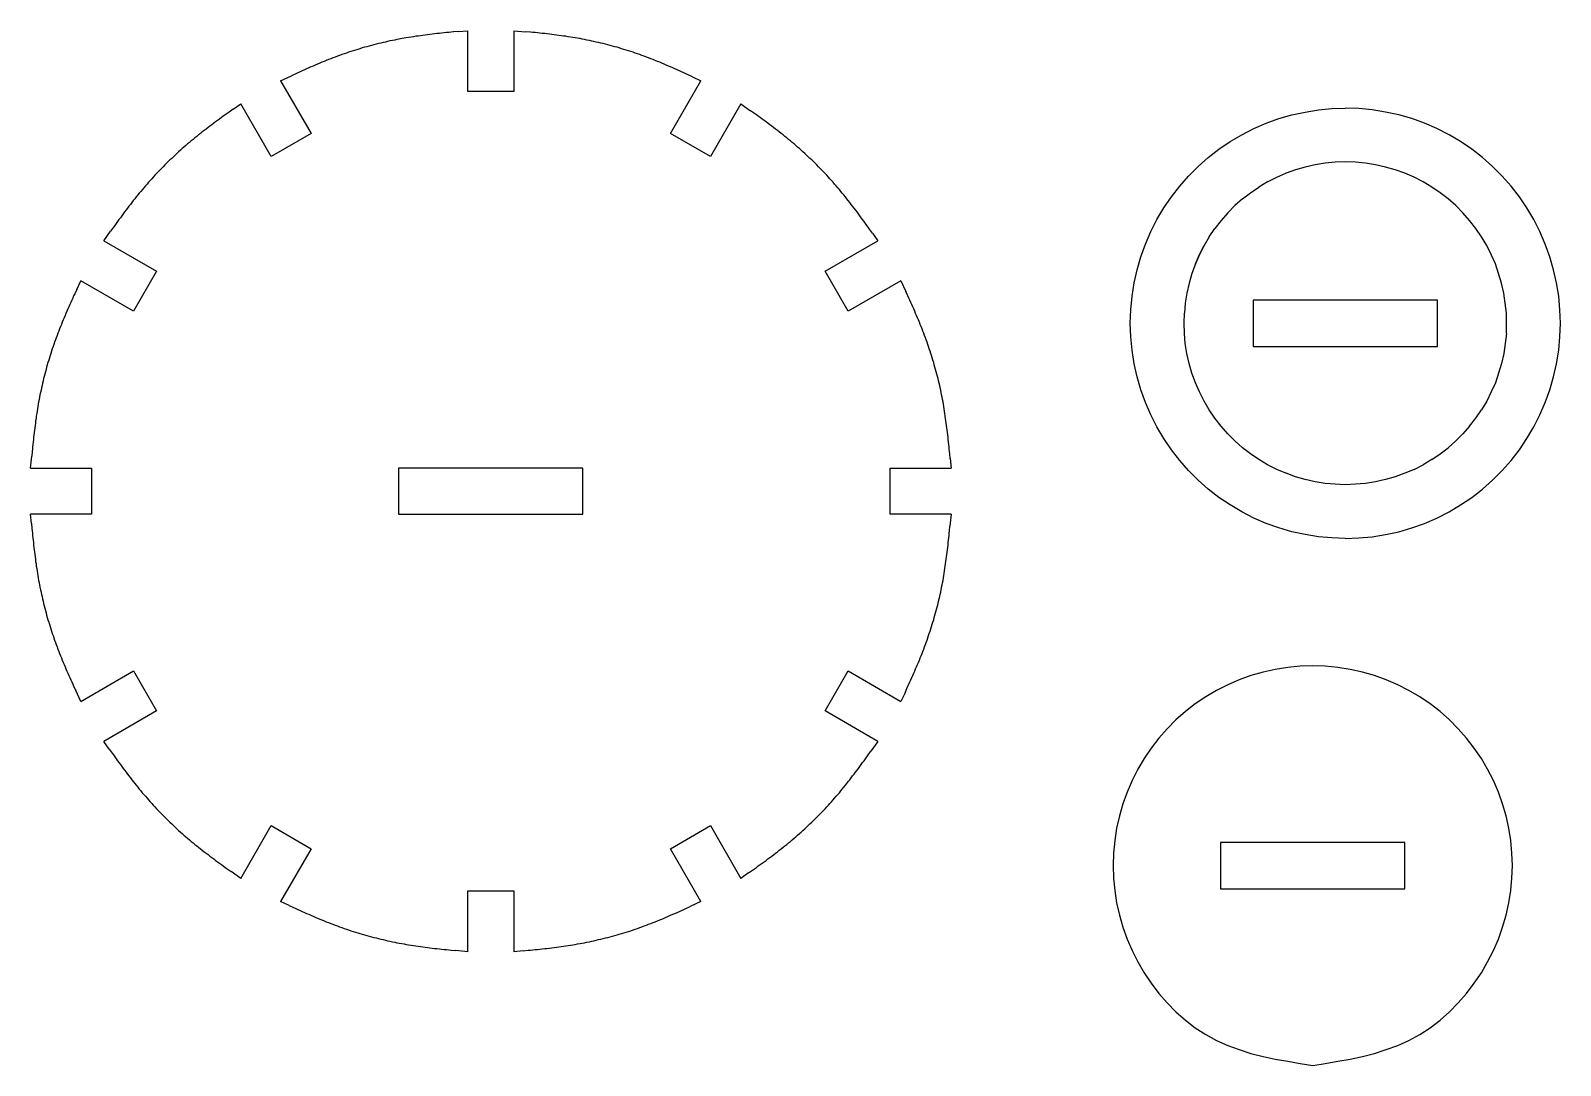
# Model space of a CAD drawing. Extents: x -214 to 214, y -382 to 382.
# Drawn here: x 70.8 to 190.3, y 193.3 to 274.1 of the extents above; entities that cross this region are included whole.
import ezdxf

# ---------------------------------------------------------------- set-up
doc = ezdxf.new("R2010")
doc.units = 0
doc.header["$MEASUREMENT"] = 0
doc.layers.get('0').update_dxf_attribs({"linetype": 'CONTINUOUS'})

msp = doc.modelspace()

# ---------------------------------------------------------------- linework, layer by layer
for p, q in [((101.24, 273.72), (101.06, 273.69)), ((101.43, 273.74), (101.24, 273.72)), ((101.61, 273.77), (101.43, 273.74)), ((101.8, 273.79), (101.61, 273.77)), ((101.98, 273.81), (101.8, 273.79)), ((102.17, 273.84), (101.98, 273.81)), ((102.35, 273.86), (102.17, 273.84)), ((102.53, 273.88), (102.35, 273.86)), ((102.72, 273.9), (102.53, 273.88)), ((102.9, 273.92), (102.72, 273.9)), ((103.09, 273.94), (102.9, 273.92)), ((103.27, 273.96), (103.09, 273.94)), ((103.46, 273.97), (103.27, 273.96)), ((103.64, 273.99), (103.46, 273.97)), ((103.83, 274.01), (103.64, 273.99)), ((104.2, 274.05), (103.83, 274.01)), ((104.2, 274.05), (104.94, 274.11)), ((104.94, 269.36), (104.94, 274.11)), ((108.54, 274.11), (108.54, 269.36)), ((108.54, 274.11), (109.47, 274.03)), ((109.84, 273.99), (109.47, 274.03)), ((110.02, 273.97), (109.84, 273.99)), ((110.21, 273.96), (110.02, 273.97)), ((110.39, 273.94), (110.21, 273.96)), ((110.58, 273.92), (110.39, 273.94)), ((110.76, 273.9), (110.58, 273.92)), ((110.95, 273.88), (110.76, 273.9)), ((111.13, 273.86), (110.95, 273.88)), ((111.32, 273.84), (111.13, 273.86)), ((111.5, 273.81), (111.32, 273.84)), ((111.68, 273.79), (111.5, 273.81)), ((111.87, 273.77), (111.68, 273.79)), ((112.05, 273.74), (111.87, 273.77)), ((112.24, 273.72), (112.05, 273.74)), ((112.42, 273.69), (112.24, 273.72)), ((95.99, 272.54), (95.81, 272.48)), ((96.16, 272.59), (95.99, 272.54)), ((96.34, 272.65), (96.16, 272.59)), ((96.52, 272.7), (96.34, 272.65)), ((96.7, 272.76), (96.52, 272.7)), ((96.88, 272.81), (96.7, 272.76)), ((97.06, 272.86), (96.88, 272.81)), ((97.24, 272.91), (97.06, 272.86)), ((97.42, 272.96), (97.24, 272.91)), ((97.6, 273), (97.42, 272.96)), ((97.78, 273.05), (97.6, 273)), ((97.96, 273.1), (97.78, 273.05)), ((98.14, 273.14), (97.96, 273.1)), ((98.32, 273.18), (98.14, 273.14)), ((98.5, 273.22), (98.32, 273.18)), ((98.68, 273.27), (98.5, 273.22)), ((98.86, 273.31), (98.68, 273.27)), ((99.05, 273.34), (98.86, 273.31)), ((99.23, 273.38), (99.05, 273.34)), ((99.41, 273.42), (99.23, 273.38)), ((99.59, 273.45), (99.41, 273.42)), ((99.78, 273.49), (99.59, 273.45)), ((99.96, 273.52), (99.78, 273.49)), ((100.14, 273.55), (99.96, 273.52)), ((100.32, 273.58), (100.14, 273.55)), ((100.51, 273.61), (100.32, 273.58)), ((100.69, 273.64), (100.51, 273.61)), ((100.88, 273.67), (100.69, 273.64)), ((101.06, 273.69), (100.88, 273.67)), ((112.61, 273.67), (112.42, 273.69)), ((112.79, 273.64), (112.61, 273.67)), ((112.97, 273.61), (112.79, 273.64)), ((113.16, 273.58), (112.97, 273.61)), ((113.34, 273.55), (113.16, 273.58)), ((113.52, 273.52), (113.34, 273.55)), ((113.71, 273.49), (113.52, 273.52)), ((113.89, 273.45), (113.71, 273.49)), ((114.07, 273.42), (113.89, 273.45)), ((114.25, 273.38), (114.07, 273.42)), ((114.44, 273.34), (114.25, 273.38)), ((114.62, 273.3), (114.44, 273.34)), ((114.8, 273.27), (114.62, 273.3)), ((114.98, 273.22), (114.8, 273.27)), ((115.16, 273.18), (114.98, 273.22)), ((115.34, 273.14), (115.16, 273.18)), ((115.52, 273.1), (115.34, 273.14)), ((115.7, 273.05), (115.52, 273.1)), ((115.89, 273), (115.7, 273.05)), ((116.07, 272.96), (115.89, 273)), ((116.24, 272.91), (116.07, 272.96)), ((116.42, 272.86), (116.24, 272.91)), ((116.6, 272.81), (116.42, 272.86)), ((116.78, 272.76), (116.6, 272.81)), ((116.96, 272.7), (116.78, 272.76)), ((117.14, 272.65), (116.96, 272.7)), ((117.32, 272.59), (117.14, 272.65)), ((117.49, 272.54), (117.32, 272.59)), ((117.67, 272.48), (117.49, 272.54)), ((92.86, 271.35), (92.69, 271.28)), ((93.03, 271.42), (92.86, 271.35)), ((93.2, 271.5), (93.03, 271.42)), ((93.37, 271.57), (93.2, 271.5)), ((93.55, 271.64), (93.37, 271.57)), ((93.72, 271.71), (93.55, 271.64)), ((93.89, 271.78), (93.72, 271.71)), ((94.06, 271.85), (93.89, 271.78)), ((94.24, 271.92), (94.06, 271.85)), ((94.41, 271.98), (94.24, 271.92)), ((94.58, 272.05), (94.41, 271.98)), ((94.76, 272.11), (94.58, 272.05)), ((94.93, 272.18), (94.76, 272.11)), ((95.11, 272.24), (94.93, 272.18)), ((95.28, 272.3), (95.11, 272.24)), ((95.46, 272.36), (95.28, 272.3)), ((95.63, 272.42), (95.46, 272.36)), ((95.81, 272.48), (95.63, 272.42)), ((117.85, 272.42), (117.67, 272.48)), ((118.02, 272.36), (117.85, 272.42)), ((118.2, 272.3), (118.02, 272.36)), ((118.37, 272.24), (118.2, 272.3)), ((118.55, 272.18), (118.37, 272.24)), ((118.72, 272.11), (118.55, 272.18)), ((118.9, 272.05), (118.72, 272.11)), ((119.07, 271.98), (118.9, 272.05)), ((119.25, 271.92), (119.07, 271.98)), ((119.42, 271.85), (119.25, 271.92)), ((119.59, 271.78), (119.42, 271.85)), ((119.76, 271.71), (119.59, 271.78)), ((119.94, 271.64), (119.76, 271.71)), ((120.11, 271.57), (119.94, 271.64)), ((120.28, 271.5), (120.11, 271.57)), ((120.45, 271.42), (120.28, 271.5)), ((120.62, 271.35), (120.45, 271.42)), ((120.79, 271.28), (120.62, 271.35)), ((90.32, 270.2), (91.16, 270.59)), ((90.32, 270.2), (92.7, 266.08)), ((91.5, 270.75), (91.16, 270.59)), ((91.67, 270.82), (91.5, 270.75)), ((91.84, 270.9), (91.67, 270.82)), ((92.01, 270.98), (91.84, 270.9)), ((92.18, 271.05), (92.01, 270.98)), ((92.35, 271.13), (92.18, 271.05)), ((92.52, 271.2), (92.35, 271.13)), ((92.69, 271.28), (92.52, 271.2)), ((120.78, 266.08), (123.16, 270.2)), ((120.96, 271.2), (120.79, 271.28)), ((121.13, 271.13), (120.96, 271.2)), ((121.3, 271.05), (121.13, 271.13)), ((121.47, 270.98), (121.3, 271.05)), ((121.64, 270.9), (121.47, 270.98)), ((121.81, 270.82), (121.64, 270.9)), ((121.98, 270.75), (121.81, 270.82)), ((122.15, 270.67), (121.98, 270.75)), ((122.49, 270.51), (122.15, 270.67)), ((122.49, 270.51), (123.16, 270.2)), ((108.54, 269.36), (104.94, 269.36)), ((86.29, 267.75), (86.14, 267.64)), ((86.6, 267.97), (86.29, 267.75)), ((86.6, 267.97), (87.2, 268.4)), ((89.58, 264.28), (87.2, 268.4)), ((126.28, 268.4), (123.9, 264.28)), ((126.28, 268.4), (127.04, 267.86)), ((127.34, 267.64), (127.04, 267.86)), ((169.33, 267.53), (170.36, 267.76)), ((170.36, 267.76), (171.4, 267.93)), ((171.4, 267.93), (172.45, 268.03)), ((172.45, 268.03), (173.5, 268.06)), ((174.56, 268.03), (173.5, 268.06)), ((175.61, 267.93), (174.56, 268.03)), ((176.65, 267.76), (175.61, 267.93)), ((177.68, 267.53), (176.65, 267.76)), ((84.65, 266.54), (84.5, 266.43)), ((84.79, 266.65), (84.65, 266.54)), ((84.94, 266.77), (84.79, 266.65)), ((85.09, 266.88), (84.94, 266.77)), ((85.24, 266.99), (85.09, 266.88)), ((85.39, 267.1), (85.24, 266.99)), ((85.54, 267.21), (85.39, 267.1)), ((85.69, 267.32), (85.54, 267.21)), ((85.84, 267.43), (85.69, 267.32)), ((85.99, 267.53), (85.84, 267.43)), ((86.14, 267.64), (85.99, 267.53)), ((127.49, 267.53), (127.34, 267.64)), ((127.64, 267.43), (127.49, 267.53)), ((127.79, 267.32), (127.64, 267.43)), ((127.94, 267.21), (127.79, 267.32)), ((128.09, 267.1), (127.94, 267.21)), ((128.24, 266.99), (128.09, 267.1)), ((128.39, 266.88), (128.24, 266.99)), ((128.54, 266.77), (128.39, 266.88)), ((128.69, 266.65), (128.54, 266.77)), ((128.83, 266.54), (128.69, 266.65)), ((128.98, 266.43), (128.83, 266.54)), ((166.35, 266.46), (167.32, 266.88)), ((167.32, 266.88), (168.31, 267.24)), ((168.31, 267.24), (169.33, 267.53)), ((178.69, 267.24), (177.68, 267.53)), ((179.69, 266.88), (178.69, 267.24)), ((180.66, 266.46), (179.69, 266.88)), ((83.19, 265.39), (83.05, 265.27)), ((83.34, 265.5), (83.19, 265.39)), ((83.48, 265.62), (83.34, 265.5)), ((83.62, 265.74), (83.48, 265.62)), ((83.77, 265.86), (83.62, 265.74)), ((83.91, 265.97), (83.77, 265.86)), ((84.06, 266.09), (83.91, 265.97)), ((84.2, 266.2), (84.06, 266.09)), ((84.35, 266.32), (84.2, 266.2)), ((84.5, 266.43), (84.35, 266.32)), ((92.7, 266.08), (89.58, 264.28)), ((123.9, 264.28), (120.78, 266.08)), ((129.13, 266.32), (128.98, 266.43)), ((129.28, 266.2), (129.13, 266.32)), ((129.42, 266.09), (129.28, 266.2)), ((129.57, 265.97), (129.42, 266.09)), ((129.71, 265.86), (129.57, 265.97)), ((129.86, 265.74), (129.71, 265.86)), ((130, 265.62), (129.86, 265.74)), ((130.15, 265.5), (130, 265.62)), ((130.29, 265.39), (130.15, 265.5)), ((130.43, 265.27), (130.29, 265.39)), ((163.63, 264.85), (164.5, 265.45)), ((164.5, 265.45), (165.41, 265.98)), ((165.41, 265.98), (166.35, 266.46)), ((181.6, 265.98), (180.66, 266.46)), ((182.51, 265.45), (181.6, 265.98)), ((183.38, 264.85), (182.51, 265.45)), ((81.81, 264.14), (81.67, 264.02)), ((81.94, 264.27), (81.81, 264.14)), ((82.08, 264.4), (81.94, 264.27)), ((82.22, 264.53), (82.08, 264.4)), ((82.35, 264.65), (82.22, 264.53)), ((82.49, 264.78), (82.35, 264.65)), ((82.63, 264.9), (82.49, 264.78)), ((82.77, 265.02), (82.63, 264.9)), ((82.91, 265.14), (82.77, 265.02)), ((83.05, 265.27), (82.91, 265.14)), ((130.57, 265.14), (130.43, 265.27)), ((130.71, 265.02), (130.57, 265.14)), ((130.85, 264.9), (130.71, 265.02)), ((130.99, 264.78), (130.85, 264.9)), ((131.13, 264.65), (130.99, 264.78)), ((131.27, 264.53), (131.13, 264.65)), ((131.4, 264.4), (131.27, 264.53)), ((131.54, 264.27), (131.4, 264.4)), ((131.67, 264.14), (131.54, 264.27)), ((131.81, 264.02), (131.67, 264.14)), ((162, 263.51), (162.79, 264.21)), ((162.79, 264.21), (163.63, 264.85)), ((184.21, 264.21), (183.38, 264.85)), ((185, 263.51), (184.21, 264.21)), ((80.63, 262.96), (80.5, 262.82)), ((80.76, 263.09), (80.63, 262.96)), ((80.88, 263.23), (80.76, 263.09)), ((81.01, 263.36), (80.88, 263.23)), ((81.14, 263.49), (81.01, 263.36)), ((81.28, 263.63), (81.14, 263.49)), ((81.41, 263.76), (81.28, 263.63)), ((81.54, 263.89), (81.41, 263.76)), ((81.67, 264.02), (81.54, 263.89)), ((131.94, 263.89), (131.81, 264.02)), ((132.07, 263.76), (131.94, 263.89)), ((132.21, 263.63), (132.07, 263.76)), ((132.34, 263.49), (132.21, 263.63)), ((132.47, 263.36), (132.34, 263.49)), ((132.6, 263.23), (132.47, 263.36)), ((132.73, 263.09), (132.6, 263.23)), ((132.85, 262.96), (132.73, 263.09)), ((132.98, 262.82), (132.85, 262.96)), ((161.26, 262.76), (162, 263.51)), ((168.14, 262.66), (168.86, 262.98)), ((168.87, 262.98), (168.86, 262.98)), ((169.61, 263.24), (168.87, 262.98)), ((170.37, 263.46), (169.61, 263.24)), ((169.61, 263.24), (169.61, 263.24)), ((171.14, 263.64), (170.37, 263.46)), ((170.37, 263.46), (170.37, 263.46)), ((171.15, 263.64), (171.14, 263.64)), ((171.92, 263.76), (171.15, 263.64)), ((171.93, 263.76), (171.92, 263.76)), ((172.71, 263.84), (171.93, 263.76)), ((173.5, 263.86), (172.71, 263.84)), ((172.71, 263.84), (172.71, 263.84)), ((174.29, 263.84), (173.5, 263.86)), ((174.29, 263.84), (174.29, 263.84)), ((175.08, 263.76), (174.29, 263.84)), ((175.08, 263.76), (175.08, 263.76)), ((175.86, 263.64), (175.08, 263.76)), ((175.86, 263.64), (175.86, 263.64)), ((176.63, 263.46), (175.86, 263.64)), ((176.64, 263.46), (176.63, 263.46)), ((177.4, 263.24), (176.64, 263.46)), ((177.4, 263.24), (177.4, 263.24)), ((178.14, 262.98), (177.4, 263.24)), ((178.14, 262.98), (178.14, 262.98)), ((178.87, 262.66), (178.14, 262.98)), ((185.75, 262.76), (185, 263.51)), ((79.64, 261.85), (79.52, 261.71)), ((79.76, 261.99), (79.64, 261.85)), ((79.88, 262.13), (79.76, 261.99)), ((80, 262.27), (79.88, 262.13)), ((80.12, 262.41), (80, 262.27)), ((80.25, 262.55), (80.12, 262.41)), ((80.37, 262.68), (80.25, 262.55)), ((80.5, 262.82), (80.37, 262.68)), ((133.11, 262.68), (132.98, 262.82)), ((133.23, 262.55), (133.11, 262.68)), ((133.36, 262.41), (133.23, 262.55)), ((133.48, 262.27), (133.36, 262.41)), ((133.6, 262.13), (133.48, 262.27)), ((133.73, 261.99), (133.6, 262.13)), ((133.85, 261.85), (133.73, 261.99)), ((133.97, 261.71), (133.85, 261.85)), ((159.91, 261.14), (160.56, 261.97)), ((160.56, 261.97), (161.26, 262.76)), ((166.1, 261.46), (166.75, 261.9)), ((167.43, 262.3), (166.75, 261.9)), ((167.43, 262.3), (168.14, 262.66)), ((179.58, 262.3), (178.87, 262.66)), ((178.87, 262.66), (178.87, 262.66)), ((180.26, 261.9), (179.58, 262.3)), ((180.91, 261.46), (180.26, 261.9)), ((186.45, 261.97), (185.75, 262.76)), ((187.1, 261.14), (186.45, 261.97)), ((78.58, 260.55), (78.47, 260.4)), ((78.7, 260.7), (78.58, 260.55)), ((78.81, 260.84), (78.7, 260.7)), ((78.93, 260.99), (78.81, 260.84)), ((79.04, 261.13), (78.93, 260.99)), ((79.16, 261.28), (79.04, 261.13)), ((79.28, 261.42), (79.16, 261.28)), ((79.4, 261.56), (79.28, 261.42)), ((79.52, 261.71), (79.4, 261.56)), ((134.09, 261.56), (133.97, 261.71)), ((134.2, 261.42), (134.09, 261.56)), ((134.32, 261.28), (134.2, 261.42)), ((134.44, 261.13), (134.32, 261.28)), ((134.55, 260.99), (134.44, 261.13)), ((134.67, 260.84), (134.55, 260.99)), ((134.78, 260.7), (134.67, 260.84)), ((134.9, 260.55), (134.78, 260.7)), ((135.01, 260.4), (134.9, 260.55)), ((159.32, 260.27), (159.91, 261.14)), ((165.47, 260.97), (164.88, 260.45)), ((165.47, 260.97), (166.1, 261.46)), ((165.47, 260.97), (165.47, 260.97)), ((181.54, 260.97), (180.91, 261.46)), ((182.13, 260.45), (181.54, 260.97)), ((187.69, 260.27), (187.1, 261.14)), ((77.69, 259.36), (77.58, 259.21)), ((77.8, 259.51), (77.69, 259.36)), ((77.91, 259.66), (77.8, 259.51)), ((78.02, 259.81), (77.91, 259.66)), ((78.13, 259.96), (78.02, 259.81)), ((78.25, 260.11), (78.13, 259.96)), ((78.36, 260.25), (78.25, 260.11)), ((78.47, 260.4), (78.36, 260.25)), ((135.12, 260.25), (135.01, 260.4)), ((135.24, 260.11), (135.12, 260.25)), ((135.35, 259.96), (135.24, 260.11)), ((135.46, 259.81), (135.35, 259.96)), ((135.57, 259.66), (135.46, 259.81)), ((135.68, 259.51), (135.57, 259.66)), ((135.79, 259.36), (135.68, 259.51)), ((135.9, 259.21), (135.79, 259.36)), ((158.3, 258.42), (158.78, 259.36)), ((158.78, 259.36), (159.32, 260.27)), ((164.32, 259.89), (163.79, 259.3)), ((164.88, 260.45), (164.32, 259.89)), ((164.32, 259.89), (164.32, 259.89)), ((164.88, 260.45), (164.88, 260.45)), ((182.13, 260.45), (182.13, 260.45)), ((182.69, 259.89), (182.13, 260.45)), ((183.21, 259.29), (182.69, 259.89)), ((182.69, 259.89), (182.69, 259.89)), ((188.23, 259.36), (187.69, 260.27)), ((188.7, 258.42), (188.23, 259.36)), ((76.5, 257.7), (77.04, 258.45)), ((77.26, 258.76), (77.04, 258.45)), ((77.37, 258.91), (77.26, 258.76)), ((77.47, 259.06), (77.37, 258.91)), ((77.58, 259.21), (77.47, 259.06)), ((136.01, 259.06), (135.9, 259.21)), ((136.12, 258.91), (136.01, 259.06)), ((136.22, 258.76), (136.12, 258.91)), ((136.33, 258.61), (136.22, 258.76)), ((136.55, 258.3), (136.33, 258.61)), ((136.55, 258.3), (136.98, 257.7)), ((157.89, 257.45), (158.3, 258.42)), ((162.86, 258.02), (163.31, 258.67)), ((163.79, 259.29), (163.31, 258.67)), ((163.79, 259.3), (163.79, 259.29)), ((183.7, 258.67), (183.21, 259.29)), ((184.14, 258.02), (183.7, 258.67)), ((189.12, 257.45), (188.7, 258.42)), ((76.5, 257.7), (80.62, 255.32)), ((132.86, 255.32), (136.98, 257.7)), ((157.53, 256.46), (157.89, 257.45)), ((162.1, 256.63), (162.46, 257.33)), ((162.46, 257.33), (162.1, 256.63)), ((162.86, 258.02), (162.46, 257.33)), ((184.55, 257.33), (184.14, 258.02)), ((184.9, 256.63), (184.55, 257.33)), ((189.48, 256.46), (189.12, 257.45)), ((157.23, 255.44), (157.53, 256.46)), ((161.79, 255.9), (161.52, 255.16)), ((161.79, 255.9), (162.1, 256.63)), ((162.1, 256.63), (161.79, 255.9)), ((161.79, 255.9), (161.79, 255.9)), ((184.9, 256.63), (184.9, 256.63)), ((185.22, 255.9), (184.9, 256.63)), ((185.22, 255.9), (185.22, 255.9)), ((185.48, 255.16), (185.22, 255.9)), ((189.77, 255.44), (189.48, 256.46)), ((74.39, 253.91), (74.7, 254.58)), ((78.82, 252.2), (74.7, 254.58)), ((80.62, 255.32), (78.82, 252.2)), ((134.66, 252.2), (132.86, 255.32)), ((138.78, 254.58), (134.66, 252.2)), ((138.78, 254.58), (139.17, 253.74)), ((157, 254.41), (157.23, 255.44)), ((161.52, 255.15), (161.3, 254.4)), ((161.52, 255.16), (161.52, 255.15)), ((185.48, 255.15), (185.48, 255.16)), ((185.7, 254.4), (185.48, 255.15)), ((190, 254.41), (189.77, 255.44)), ((74.15, 253.4), (74.08, 253.23)), ((74.23, 253.57), (74.15, 253.4)), ((74.39, 253.91), (74.23, 253.57)), ((139.33, 253.4), (139.17, 253.74)), ((139.4, 253.23), (139.33, 253.4)), ((156.84, 253.37), (157, 254.41)), ((161.13, 253.62), (161, 252.84)), ((161.3, 254.39), (161.13, 253.62)), ((161.13, 253.62), (161.13, 253.62)), ((161.3, 254.4), (161.3, 254.39)), ((185.7, 254.39), (185.7, 254.4)), ((185.88, 253.62), (185.7, 254.39)), ((185.88, 253.62), (185.88, 253.62)), ((186, 252.84), (185.88, 253.62)), ((190.17, 253.37), (190, 254.41)), ((73.62, 252.21), (73.55, 252.04)), ((73.7, 252.38), (73.62, 252.21)), ((73.77, 252.55), (73.7, 252.38)), ((73.85, 252.72), (73.77, 252.55)), ((73.92, 252.89), (73.85, 252.72)), ((74, 253.06), (73.92, 252.89)), ((74.08, 253.23), (74, 253.06)), ((139.48, 253.06), (139.4, 253.23)), ((139.56, 252.89), (139.48, 253.06)), ((139.63, 252.72), (139.56, 252.89)), ((139.71, 252.55), (139.63, 252.72)), ((139.78, 252.38), (139.71, 252.55)), ((139.86, 252.21), (139.78, 252.38)), ((139.93, 252.04), (139.86, 252.21)), ((156.7, 251.26), (156.74, 252.32)), ((156.74, 252.32), (156.84, 253.37)), ((161, 252.84), (160.93, 252.05)), ((161, 252.84), (161, 252.84)), ((180.7, 253.06), (166.3, 253.06)), ((166.3, 253.06), (166.3, 249.46)), ((180.7, 249.46), (180.7, 253.06)), ((186, 252.84), (186, 252.84)), ((186.08, 252.05), (186, 252.84)), ((190.27, 252.32), (190.17, 253.37)), ((190.3, 251.26), (190.27, 252.32)), ((73.12, 251.01), (73.05, 250.84)), ((73.19, 251.18), (73.12, 251.01)), ((73.26, 251.35), (73.19, 251.18)), ((73.33, 251.53), (73.26, 251.35)), ((73.4, 251.7), (73.33, 251.53)), ((73.48, 251.87), (73.4, 251.7)), ((73.55, 252.04), (73.48, 251.87)), ((140, 251.87), (139.93, 252.04)), ((140.08, 251.7), (140, 251.87)), ((140.15, 251.53), (140.08, 251.7)), ((140.22, 251.35), (140.15, 251.53)), ((140.29, 251.18), (140.22, 251.35)), ((140.36, 251.01), (140.29, 251.18)), ((140.43, 250.84), (140.36, 251.01)), ((156.74, 250.21), (156.7, 251.26)), ((160.9, 251.26), (160.93, 252.05)), ((160.93, 250.47), (160.9, 251.26)), ((160.93, 252.05), (160.93, 252.05)), ((186.08, 252.05), (186.08, 252.05)), ((186.1, 251.26), (186.08, 252.05)), ((186.08, 250.47), (186.1, 251.26)), ((190.27, 250.21), (190.3, 251.26)), ((72.66, 249.79), (72.6, 249.62)), ((72.72, 249.97), (72.66, 249.79)), ((72.79, 250.14), (72.72, 249.97)), ((72.85, 250.32), (72.79, 250.14)), ((72.92, 250.49), (72.85, 250.32)), ((72.99, 250.66), (72.92, 250.49)), ((73.05, 250.84), (72.99, 250.66)), ((140.5, 250.66), (140.43, 250.84)), ((140.56, 250.49), (140.5, 250.66)), ((140.63, 250.32), (140.56, 250.49)), ((140.69, 250.14), (140.63, 250.32)), ((140.76, 249.97), (140.69, 250.14)), ((140.82, 249.79), (140.76, 249.97)), ((140.88, 249.62), (140.82, 249.79)), ((156.84, 249.16), (156.74, 250.21)), ((161, 249.69), (160.93, 250.47)), ((160.93, 250.47), (160.93, 250.47)), ((186.08, 250.47), (186, 249.69)), ((186.08, 250.47), (186.08, 250.47)), ((190.17, 249.16), (190.27, 250.21)), ((72.31, 248.74), (72.25, 248.56)), ((72.36, 248.91), (72.31, 248.74)), ((72.42, 249.09), (72.36, 248.91)), ((72.48, 249.27), (72.42, 249.09)), ((72.54, 249.44), (72.48, 249.27)), ((72.6, 249.62), (72.54, 249.44)), ((140.94, 249.44), (140.88, 249.62)), ((141, 249.27), (140.94, 249.44)), ((141.06, 249.09), (141, 249.27)), ((141.12, 248.91), (141.06, 249.09)), ((141.17, 248.74), (141.12, 248.91)), ((141.23, 248.56), (141.17, 248.74)), ((157, 248.11), (156.84, 249.16)), ((161, 249.68), (161, 249.69)), ((161.13, 248.9), (161, 249.68)), ((161.3, 248.13), (161.13, 248.9)), ((161.13, 248.9), (161.13, 248.9)), ((166.3, 249.46), (180.7, 249.46)), ((185.88, 248.9), (185.7, 248.13)), ((186, 249.68), (185.88, 248.9)), ((185.88, 248.9), (185.88, 248.9)), ((186, 249.69), (186, 249.68)), ((190, 248.11), (190.17, 249.16)), ((71.94, 247.48), (71.9, 247.3)), ((71.99, 247.66), (71.94, 247.48)), ((72.04, 247.84), (71.99, 247.66)), ((72.09, 248.02), (72.04, 247.84)), ((72.14, 248.2), (72.09, 248.02)), ((72.2, 248.38), (72.14, 248.2)), ((72.25, 248.56), (72.2, 248.38)), ((141.28, 248.38), (141.23, 248.56)), ((141.34, 248.2), (141.28, 248.38)), ((141.39, 248.02), (141.34, 248.2)), ((141.44, 247.84), (141.39, 248.02)), ((141.49, 247.66), (141.44, 247.84)), ((141.54, 247.48), (141.49, 247.66)), ((141.59, 247.3), (141.54, 247.48)), ((157.23, 247.08), (157, 248.11)), ((161.52, 247.37), (161.3, 248.13)), ((161.3, 248.13), (161.3, 248.13)), ((185.7, 248.13), (185.48, 247.37)), ((185.7, 248.13), (185.7, 248.13)), ((189.77, 247.08), (190, 248.11)), ((71.63, 246.22), (71.6, 246.04)), ((71.68, 246.4), (71.63, 246.22)), ((71.72, 246.58), (71.68, 246.4)), ((71.76, 246.76), (71.72, 246.58)), ((71.8, 246.94), (71.76, 246.76)), ((71.85, 247.12), (71.8, 246.94)), ((71.9, 247.3), (71.85, 247.12)), ((141.63, 247.12), (141.59, 247.3)), ((141.68, 246.94), (141.63, 247.12)), ((141.72, 246.76), (141.68, 246.94)), ((141.76, 246.58), (141.72, 246.76)), ((141.81, 246.4), (141.76, 246.58)), ((141.85, 246.22), (141.81, 246.4)), ((141.89, 246.04), (141.85, 246.22)), ((157.53, 246.07), (157.23, 247.08)), ((161.79, 246.62), (161.52, 247.37)), ((161.52, 247.37), (161.52, 247.37)), ((162.1, 245.9), (161.79, 246.62)), ((161.79, 246.62), (161.79, 246.62)), ((162.1, 245.9), (161.79, 246.62)), ((185.22, 246.62), (184.9, 245.9)), ((185.48, 247.37), (185.22, 246.62)), ((185.22, 246.62), (185.22, 246.62)), ((185.48, 247.37), (185.48, 247.37)), ((189.48, 246.07), (189.77, 247.08)), ((71.41, 245.12), (71.38, 244.94)), ((71.45, 245.31), (71.41, 245.12)), ((71.48, 245.49), (71.45, 245.31)), ((71.52, 245.67), (71.48, 245.49)), ((71.56, 245.85), (71.52, 245.67)), ((71.6, 246.04), (71.56, 245.85)), ((141.92, 245.85), (141.89, 246.04)), ((141.96, 245.67), (141.92, 245.85)), ((142, 245.49), (141.96, 245.67)), ((142.03, 245.31), (142, 245.49)), ((142.07, 245.12), (142.03, 245.31)), ((142.1, 244.94), (142.07, 245.12)), ((157.89, 245.08), (157.53, 246.07)), ((158.3, 244.11), (157.89, 245.08)), ((162.46, 245.19), (162.1, 245.9)), ((162.46, 245.19), (162.1, 245.9)), ((162.86, 244.51), (162.46, 245.19)), ((184.55, 245.19), (184.14, 244.51)), ((184.9, 245.9), (184.55, 245.19)), ((184.9, 245.9), (184.9, 245.9)), ((188.7, 244.11), (189.12, 245.08)), ((189.12, 245.08), (189.48, 246.07)), ((71.21, 243.84), (71.18, 243.66)), ((71.23, 244.02), (71.21, 243.84)), ((71.26, 244.21), (71.23, 244.02)), ((71.29, 244.39), (71.26, 244.21)), ((71.32, 244.58), (71.29, 244.39)), ((71.35, 244.76), (71.32, 244.58)), ((71.38, 244.94), (71.35, 244.76)), ((142.13, 244.76), (142.1, 244.94)), ((142.16, 244.58), (142.13, 244.76)), ((142.19, 244.39), (142.16, 244.58)), ((142.22, 244.21), (142.19, 244.39)), ((142.25, 244.02), (142.22, 244.21)), ((142.27, 243.84), (142.25, 244.02)), ((142.3, 243.66), (142.27, 243.84)), ((158.78, 243.17), (158.3, 244.11)), ((163.31, 243.85), (162.86, 244.51)), ((163.79, 243.23), (163.31, 243.85)), ((183.21, 243.23), (183.7, 243.85)), ((183.7, 243.85), (184.14, 244.51)), ((188.23, 243.17), (188.7, 244.11)), ((71.06, 242.74), (71.04, 242.55)), ((71.09, 242.92), (71.06, 242.74)), ((71.11, 243.1), (71.09, 242.92)), ((71.13, 243.29), (71.11, 243.1)), ((71.16, 243.47), (71.13, 243.29)), ((71.18, 243.66), (71.16, 243.47)), ((142.32, 243.47), (142.3, 243.66)), ((142.35, 243.29), (142.32, 243.47)), ((142.37, 243.1), (142.35, 243.29)), ((142.39, 242.92), (142.37, 243.1)), ((142.42, 242.73), (142.39, 242.92)), ((142.44, 242.55), (142.42, 242.73)), ((159.32, 242.26), (158.78, 243.17)), ((163.79, 243.23), (163.79, 243.23)), ((164.32, 242.64), (163.79, 243.23)), ((164.32, 242.64), (164.32, 242.64)), ((164.88, 242.08), (164.32, 242.64)), ((182.69, 242.64), (182.13, 242.08)), ((183.21, 243.23), (182.69, 242.64)), ((182.69, 242.64), (182.69, 242.64)), ((187.69, 242.26), (188.23, 243.17)), ((70.93, 241.44), (70.91, 241.26)), ((70.94, 241.63), (70.93, 241.44)), ((70.96, 241.81), (70.94, 241.63)), ((70.98, 242), (70.96, 241.81)), ((71, 242.18), (70.98, 242)), ((71.02, 242.37), (71, 242.18)), ((71.04, 242.55), (71.02, 242.37)), ((142.46, 242.37), (142.44, 242.55)), ((142.48, 242.18), (142.46, 242.37)), ((142.5, 242), (142.48, 242.18)), ((142.52, 241.81), (142.5, 242)), ((142.54, 241.63), (142.52, 241.81)), ((142.56, 241.44), (142.54, 241.63)), ((142.57, 241.26), (142.56, 241.44)), ((159.91, 241.39), (159.32, 242.26)), ((164.88, 242.08), (164.88, 242.08)), ((165.47, 241.55), (164.88, 242.08)), ((166.1, 241.07), (165.47, 241.55)), ((165.47, 241.55), (165.47, 241.55)), ((180.91, 241.07), (181.54, 241.55)), ((181.54, 241.55), (182.13, 242.08)), ((182.13, 242.08), (182.13, 242.08)), ((187.1, 241.39), (187.69, 242.26)), ((70.79, 239.96), (70.87, 240.89)), ((70.91, 241.26), (70.87, 240.89)), ((142.59, 241.07), (142.57, 241.26)), ((142.63, 240.7), (142.59, 241.07)), ((142.63, 240.7), (142.7, 239.96)), ((160.56, 240.55), (159.91, 241.39)), ((161.26, 239.76), (160.56, 240.55)), ((166.75, 240.62), (166.1, 241.07)), ((167.43, 240.22), (166.75, 240.62)), ((180.26, 240.62), (179.58, 240.22)), ((180.26, 240.62), (180.91, 241.07)), ((185.75, 239.76), (186.45, 240.55)), ((186.45, 240.55), (187.1, 241.39)), ((70.79, 239.96), (75.54, 239.96)), ((75.54, 239.96), (75.54, 236.36)), ((99.54, 239.96), (99.54, 236.36)), ((113.94, 239.96), (99.54, 239.96)), ((113.94, 236.36), (113.94, 239.96)), ((137.94, 236.36), (137.94, 239.96)), ((137.94, 239.96), (142.7, 239.96)), ((162, 239.02), (161.26, 239.76)), ((168.14, 239.86), (167.43, 240.22)), ((168.14, 239.86), (167.43, 240.22)), ((168.86, 239.55), (168.14, 239.86)), ((168.86, 239.55), (168.14, 239.86)), ((168.87, 239.55), (168.86, 239.55)), ((169.61, 239.28), (168.87, 239.55)), ((170.37, 239.06), (169.61, 239.28)), ((169.61, 239.28), (169.61, 239.28)), ((171.14, 238.89), (170.37, 239.06)), ((170.37, 239.06), (170.37, 239.06)), ((176.63, 239.06), (175.86, 238.89)), ((176.64, 239.06), (176.63, 239.06)), ((177.4, 239.28), (176.64, 239.06)), ((178.14, 239.55), (177.4, 239.28)), ((177.4, 239.28), (177.4, 239.28)), ((178.87, 239.86), (178.14, 239.55)), ((178.14, 239.55), (178.14, 239.55)), ((178.87, 239.86), (179.58, 240.22)), ((178.87, 239.86), (178.87, 239.86)), ((185, 239.02), (185.75, 239.76)), ((162.79, 238.32), (162, 239.02)), ((163.63, 237.67), (162.79, 238.32)), ((171.15, 238.89), (171.14, 238.89)), ((171.92, 238.76), (171.15, 238.89)), ((171.93, 238.76), (171.92, 238.76)), ((172.71, 238.69), (171.93, 238.76)), ((173.5, 238.66), (172.71, 238.69)), ((172.71, 238.69), (172.71, 238.69)), ((174.29, 238.69), (173.5, 238.66)), ((175.08, 238.76), (174.29, 238.69)), ((174.29, 238.69), (174.29, 238.69)), ((175.86, 238.89), (175.08, 238.76)), ((175.08, 238.76), (175.08, 238.76)), ((175.86, 238.89), (175.86, 238.89)), ((183.38, 237.67), (184.21, 238.32)), ((184.21, 238.32), (185, 239.02)), ((164.5, 237.08), (163.63, 237.67)), ((165.41, 236.54), (164.5, 237.08)), ((181.6, 236.54), (182.51, 237.08)), ((182.51, 237.08), (183.38, 237.67)), ((75.54, 236.36), (70.79, 236.36)), ((70.85, 235.62), (70.79, 236.36)), ((70.85, 235.62), (70.89, 235.25)), ((99.54, 236.36), (113.94, 236.36)), ((142.7, 236.36), (137.94, 236.36)), ((142.7, 236.36), (142.61, 235.43)), ((166.35, 236.06), (165.41, 236.54)), ((167.32, 235.64), (166.35, 236.06)), ((168.31, 235.29), (167.32, 235.64)), ((178.69, 235.29), (179.69, 235.64)), ((179.69, 235.64), (180.66, 236.06)), ((180.66, 236.06), (181.6, 236.54)), ((70.89, 235.25), (70.91, 235.06)), ((70.91, 235.06), (70.93, 234.88)), ((70.93, 234.88), (70.94, 234.69)), ((70.94, 234.69), (70.96, 234.51)), ((70.96, 234.51), (70.98, 234.32)), ((70.98, 234.32), (71, 234.14)), ((142.48, 234.14), (142.5, 234.32)), ((142.5, 234.32), (142.52, 234.51)), ((142.52, 234.51), (142.54, 234.69)), ((142.54, 234.69), (142.56, 234.88)), ((142.56, 234.88), (142.57, 235.06)), ((142.57, 235.06), (142.61, 235.43)), ((169.33, 234.99), (168.31, 235.29)), ((170.36, 234.76), (169.33, 234.99)), ((171.4, 234.6), (170.36, 234.76)), ((172.45, 234.5), (171.4, 234.6)), ((173.5, 234.46), (172.45, 234.5)), ((173.5, 234.46), (174.56, 234.5)), ((174.56, 234.5), (175.61, 234.6)), ((175.61, 234.6), (176.65, 234.76)), ((176.65, 234.76), (177.68, 234.99)), ((177.68, 234.99), (178.69, 235.29)), ((71, 234.14), (71.02, 233.95)), ((71.02, 233.95), (71.04, 233.77)), ((71.04, 233.77), (71.06, 233.58)), ((71.06, 233.58), (71.09, 233.4)), ((71.09, 233.4), (71.11, 233.22)), ((71.11, 233.22), (71.13, 233.03)), ((142.35, 233.03), (142.37, 233.22)), ((142.37, 233.22), (142.39, 233.4)), ((142.39, 233.4), (142.42, 233.58)), ((142.42, 233.58), (142.44, 233.77)), ((142.44, 233.77), (142.46, 233.95)), ((142.46, 233.95), (142.48, 234.14)), ((71.13, 233.03), (71.16, 232.85)), ((71.16, 232.85), (71.18, 232.66)), ((71.18, 232.66), (71.21, 232.48)), ((71.21, 232.48), (71.23, 232.29)), ((71.23, 232.29), (71.26, 232.11)), ((71.26, 232.11), (71.29, 231.93)), ((71.29, 231.93), (71.32, 231.74)), ((142.16, 231.74), (142.19, 231.93)), ((142.19, 231.93), (142.22, 232.11)), ((142.22, 232.11), (142.25, 232.29)), ((142.25, 232.29), (142.27, 232.48)), ((142.27, 232.48), (142.3, 232.66)), ((142.3, 232.66), (142.32, 232.85)), ((142.32, 232.85), (142.35, 233.03)), ((71.32, 231.74), (71.35, 231.56)), ((71.35, 231.56), (71.38, 231.38)), ((71.38, 231.38), (71.41, 231.19)), ((71.41, 231.19), (71.45, 231.01)), ((71.45, 231.01), (71.48, 230.83)), ((71.48, 230.83), (71.52, 230.65)), ((141.96, 230.65), (142, 230.83)), ((142, 230.83), (142.03, 231.01)), ((142.03, 231.01), (142.07, 231.19)), ((142.07, 231.19), (142.1, 231.38)), ((142.1, 231.38), (142.13, 231.56)), ((142.13, 231.56), (142.16, 231.74)), ((71.52, 230.65), (71.56, 230.46)), ((71.56, 230.46), (71.6, 230.28)), ((71.6, 230.28), (71.63, 230.1)), ((71.63, 230.1), (71.68, 229.92)), ((71.68, 229.92), (71.72, 229.74)), ((71.72, 229.74), (71.76, 229.56)), ((71.76, 229.56), (71.8, 229.38)), ((141.68, 229.38), (141.72, 229.56)), ((141.72, 229.56), (141.76, 229.74)), ((141.76, 229.74), (141.81, 229.92)), ((141.81, 229.92), (141.85, 230.1)), ((141.85, 230.1), (141.89, 230.28)), ((141.89, 230.28), (141.92, 230.46)), ((141.92, 230.46), (141.96, 230.65)), ((71.8, 229.38), (71.85, 229.2)), ((71.85, 229.2), (71.9, 229.02)), ((71.9, 229.02), (71.94, 228.84)), ((71.94, 228.84), (71.99, 228.66)), ((71.99, 228.66), (72.04, 228.48)), ((72.04, 228.48), (72.09, 228.3)), ((72.09, 228.3), (72.14, 228.12)), ((141.34, 228.12), (141.39, 228.3)), ((141.39, 228.3), (141.44, 228.48)), ((141.44, 228.48), (141.49, 228.66)), ((141.49, 228.66), (141.54, 228.83)), ((141.54, 228.83), (141.59, 229.01)), ((141.59, 229.01), (141.63, 229.2)), ((141.63, 229.2), (141.68, 229.38)), ((72.14, 228.12), (72.2, 227.94)), ((72.2, 227.94), (72.25, 227.76)), ((72.25, 227.76), (72.31, 227.58)), ((72.31, 227.58), (72.36, 227.41)), ((72.36, 227.41), (72.42, 227.23)), ((72.42, 227.23), (72.48, 227.05)), ((141, 227.05), (141.06, 227.23)), ((141.06, 227.23), (141.12, 227.41)), ((141.12, 227.41), (141.18, 227.58)), ((141.18, 227.58), (141.23, 227.76)), ((141.23, 227.76), (141.28, 227.94)), ((141.28, 227.94), (141.34, 228.12)), ((72.48, 227.05), (72.54, 226.88)), ((72.54, 226.88), (72.6, 226.7)), ((72.6, 226.7), (72.66, 226.53)), ((72.66, 226.53), (72.72, 226.35)), ((72.72, 226.35), (72.79, 226.18)), ((72.79, 226.18), (72.85, 226)), ((72.85, 226), (72.92, 225.83)), ((140.56, 225.83), (140.63, 226)), ((140.63, 226), (140.69, 226.18)), ((140.69, 226.18), (140.76, 226.35)), ((140.76, 226.35), (140.82, 226.53)), ((140.82, 226.53), (140.88, 226.7)), ((140.88, 226.7), (140.94, 226.88)), ((140.94, 226.88), (141, 227.05)), ((72.92, 225.83), (72.98, 225.65)), ((72.98, 225.65), (73.05, 225.48)), ((73.05, 225.48), (73.12, 225.31)), ((73.12, 225.31), (73.19, 225.14)), ((73.19, 225.14), (73.26, 224.97)), ((73.26, 224.97), (73.33, 224.79)), ((73.33, 224.79), (73.4, 224.62)), ((140.08, 224.62), (140.15, 224.79)), ((140.15, 224.79), (140.22, 224.97)), ((140.22, 224.97), (140.29, 225.14)), ((140.29, 225.14), (140.36, 225.31)), ((140.36, 225.31), (140.43, 225.48)), ((140.43, 225.48), (140.5, 225.65)), ((140.5, 225.65), (140.56, 225.83)), ((73.4, 224.62), (73.48, 224.45)), ((73.48, 224.45), (73.55, 224.28)), ((73.55, 224.28), (73.62, 224.11)), ((73.62, 224.11), (73.7, 223.94)), ((73.7, 223.94), (73.77, 223.77)), ((73.77, 223.77), (73.85, 223.6)), ((73.85, 223.6), (73.92, 223.43)), ((74.7, 221.74), (78.82, 224.12)), ((78.82, 224.12), (80.62, 221)), ((132.86, 221), (134.66, 224.12)), ((134.66, 224.12), (138.78, 221.74)), ((139.56, 223.43), (139.63, 223.6)), ((139.63, 223.6), (139.71, 223.77)), ((139.71, 223.77), (139.78, 223.94)), ((139.78, 223.94), (139.86, 224.11)), ((139.86, 224.11), (139.93, 224.28)), ((139.93, 224.28), (140, 224.45)), ((140, 224.45), (140.08, 224.62)), ((166.13, 223.76), (165.21, 223.42)), ((167.07, 224.03), (166.13, 223.76)), ((168.03, 224.24), (167.07, 224.03)), ((169, 224.4), (168.03, 224.24)), ((169.97, 224.49), (169, 224.4)), ((170.95, 224.52), (169.97, 224.49)), ((171.93, 224.49), (170.95, 224.52)), ((172.91, 224.4), (171.93, 224.49)), ((173.88, 224.24), (172.91, 224.4)), ((174.83, 224.03), (173.88, 224.24)), ((175.77, 223.76), (174.83, 224.03)), ((176.7, 223.42), (175.77, 223.76)), ((73.92, 223.43), (74, 223.26)), ((74, 223.26), (74.08, 223.09)), ((74.08, 223.09), (74.15, 222.92)), ((74.15, 222.92), (74.31, 222.58)), ((74.7, 221.74), (74.31, 222.58)), ((139.1, 222.41), (138.78, 221.74)), ((139.1, 222.41), (139.25, 222.75)), ((139.25, 222.75), (139.33, 222.92)), ((139.33, 222.92), (139.4, 223.09)), ((139.4, 223.09), (139.48, 223.26)), ((139.48, 223.26), (139.56, 223.43)), ((163.43, 222.59), (162.59, 222.09)), ((164.31, 223.04), (163.43, 222.59)), ((165.21, 223.42), (164.31, 223.04)), ((177.6, 223.04), (176.7, 223.42)), ((178.47, 222.59), (177.6, 223.04)), ((179.31, 222.09), (178.47, 222.59)), ((161.78, 221.54), (161.01, 220.94)), ((162.59, 222.09), (161.78, 221.54)), ((180.12, 221.54), (179.31, 222.09)), ((180.9, 220.94), (180.12, 221.54)), ((80.62, 221), (76.5, 218.62)), ((136.98, 218.62), (132.86, 221)), ((160.27, 220.3), (159.58, 219.6)), ((161.01, 220.94), (160.27, 220.3)), ((181.63, 220.3), (180.9, 220.94)), ((182.32, 219.6), (181.63, 220.3)), ((158.93, 218.87), (158.33, 218.09)), ((159.58, 219.6), (158.93, 218.87)), ((182.97, 218.87), (182.32, 219.6)), ((183.57, 218.09), (182.97, 218.87)), ((76.93, 218.02), (76.5, 218.62)), ((76.93, 218.02), (77.15, 217.71)), ((77.15, 217.71), (77.26, 217.56)), ((77.26, 217.56), (77.37, 217.41)), ((136.12, 217.41), (136.22, 217.56)), ((136.22, 217.56), (136.44, 217.86)), ((136.98, 218.62), (136.44, 217.86)), ((158.33, 218.09), (157.78, 217.28)), ((184.13, 217.28), (183.57, 218.09)), ((77.37, 217.41), (77.47, 217.26)), ((77.47, 217.26), (77.58, 217.11)), ((77.58, 217.11), (77.69, 216.96)), ((77.69, 216.96), (77.8, 216.81)), ((77.8, 216.81), (77.91, 216.66)), ((77.91, 216.66), (78.02, 216.51)), ((78.02, 216.51), (78.13, 216.36)), ((78.13, 216.36), (78.25, 216.21)), ((135.24, 216.21), (135.35, 216.36)), ((135.35, 216.36), (135.46, 216.51)), ((135.46, 216.51), (135.57, 216.66)), ((135.57, 216.66), (135.68, 216.81)), ((135.68, 216.81), (135.79, 216.96)), ((135.79, 216.96), (135.9, 217.11)), ((135.9, 217.11), (136.01, 217.26)), ((136.01, 217.26), (136.12, 217.41)), ((157.28, 216.44), (156.84, 215.57)), ((157.78, 217.28), (157.28, 216.44)), ((184.62, 216.44), (184.13, 217.28)), ((185.07, 215.57), (184.62, 216.44)), ((78.25, 216.21), (78.36, 216.06)), ((78.36, 216.06), (78.47, 215.92)), ((78.47, 215.92), (78.58, 215.77)), ((78.58, 215.77), (78.7, 215.62)), ((78.7, 215.62), (78.81, 215.48)), ((78.81, 215.48), (78.93, 215.33)), ((78.93, 215.33), (79.04, 215.19)), ((79.04, 215.19), (79.16, 215.04)), ((134.32, 215.04), (134.44, 215.19)), ((134.44, 215.19), (134.55, 215.33)), ((134.55, 215.33), (134.67, 215.48)), ((134.67, 215.48), (134.78, 215.62)), ((134.78, 215.62), (134.9, 215.77)), ((134.9, 215.77), (135.01, 215.92)), ((135.01, 215.92), (135.12, 216.06)), ((135.12, 216.06), (135.24, 216.21)), ((156.84, 215.57), (156.45, 214.66)), ((185.46, 214.66), (185.07, 215.57)), ((79.16, 215.04), (79.28, 214.9)), ((79.28, 214.9), (79.4, 214.75)), ((79.4, 214.75), (79.51, 214.61)), ((79.51, 214.61), (79.63, 214.47)), ((79.63, 214.47), (79.76, 214.33)), ((79.76, 214.33), (79.88, 214.19)), ((79.88, 214.19), (80, 214.05)), ((80, 214.05), (80.12, 213.91)), ((133.36, 213.91), (133.48, 214.05)), ((133.48, 214.05), (133.6, 214.19)), ((133.6, 214.19), (133.73, 214.33)), ((133.73, 214.33), (133.85, 214.47)), ((133.85, 214.47), (133.97, 214.61)), ((133.97, 214.61), (134.09, 214.75)), ((134.09, 214.75), (134.2, 214.9)), ((134.2, 214.9), (134.32, 215.04)), ((156.45, 214.66), (156.12, 213.74)), ((185.79, 213.74), (185.46, 214.66)), ((80.12, 213.91), (80.25, 213.77)), ((80.25, 213.77), (80.37, 213.63)), ((80.37, 213.63), (80.5, 213.5)), ((80.5, 213.5), (80.63, 213.36)), ((80.63, 213.36), (80.75, 213.23)), ((80.75, 213.23), (80.88, 213.09)), ((80.88, 213.09), (81.01, 212.96)), ((81.01, 212.96), (81.14, 212.83)), ((81.14, 212.83), (81.27, 212.69)), ((132.21, 212.69), (132.34, 212.83)), ((132.34, 212.83), (132.47, 212.96)), ((132.47, 212.96), (132.6, 213.09)), ((132.6, 213.09), (132.73, 213.23)), ((132.73, 213.23), (132.85, 213.36)), ((132.85, 213.36), (132.98, 213.5)), ((132.98, 213.5), (133.11, 213.63)), ((133.11, 213.63), (133.23, 213.77)), ((133.23, 213.77), (133.36, 213.91)), ((155.85, 212.8), (155.63, 211.84)), ((156.12, 213.74), (155.85, 212.8)), ((186.06, 212.8), (185.79, 213.74)), ((186.27, 211.84), (186.06, 212.8)), ((81.27, 212.69), (81.41, 212.56)), ((81.41, 212.56), (81.54, 212.43)), ((81.54, 212.43), (81.67, 212.3)), ((81.67, 212.3), (81.81, 212.17)), ((81.81, 212.17), (81.94, 212.05)), ((81.94, 212.05), (82.08, 211.92)), ((82.08, 211.92), (82.22, 211.79)), ((82.22, 211.79), (82.35, 211.67)), ((82.35, 211.67), (82.49, 211.54)), ((87.2, 207.92), (89.58, 212.04)), ((89.58, 212.04), (92.7, 210.24)), ((120.78, 210.24), (123.9, 212.04)), ((123.9, 212.04), (126.28, 207.92)), ((130.99, 211.54), (131.13, 211.67)), ((131.13, 211.67), (131.27, 211.79)), ((131.27, 211.79), (131.4, 211.92)), ((131.4, 211.92), (131.54, 212.05)), ((131.54, 212.05), (131.67, 212.17)), ((131.67, 212.17), (131.81, 212.3)), ((131.81, 212.3), (131.94, 212.43)), ((131.94, 212.43), (132.07, 212.56)), ((132.07, 212.56), (132.21, 212.69)), ((155.63, 211.84), (155.48, 210.87)), ((186.43, 210.87), (186.27, 211.84)), ((82.49, 211.54), (82.63, 211.42)), ((82.63, 211.42), (82.77, 211.3)), ((82.77, 211.3), (82.91, 211.17)), ((82.91, 211.17), (83.05, 211.05)), ((83.05, 211.05), (83.19, 210.93)), ((83.19, 210.93), (83.34, 210.81)), ((83.34, 210.81), (83.48, 210.7)), ((83.48, 210.7), (83.62, 210.58)), ((83.62, 210.58), (83.77, 210.46)), ((83.77, 210.46), (83.91, 210.35)), ((129.57, 210.35), (129.71, 210.46)), ((129.71, 210.46), (129.86, 210.58)), ((129.86, 210.58), (130, 210.7)), ((130, 210.7), (130.15, 210.81)), ((130.15, 210.81), (130.29, 210.93)), ((130.29, 210.93), (130.43, 211.05)), ((130.43, 211.05), (130.57, 211.17)), ((130.57, 211.17), (130.71, 211.3)), ((130.71, 211.3), (130.85, 211.42)), ((130.85, 211.42), (130.99, 211.54)), ((155.48, 210.87), (155.38, 209.9)), ((178.15, 210.72), (163.75, 210.72)), ((163.75, 210.72), (163.75, 207.12)), ((178.15, 207.12), (178.15, 210.72)), ((186.52, 209.9), (186.43, 210.87)), ((83.91, 210.35), (84.06, 210.23)), ((84.06, 210.23), (84.2, 210.12)), ((84.2, 210.12), (84.35, 210)), ((84.35, 210), (84.5, 209.89)), ((84.5, 209.89), (84.65, 209.78)), ((84.65, 209.78), (84.79, 209.66)), ((84.79, 209.66), (84.94, 209.55)), ((84.94, 209.55), (85.09, 209.44)), ((85.09, 209.44), (85.24, 209.33)), ((85.24, 209.33), (85.39, 209.22)), ((85.39, 209.22), (85.54, 209.11)), ((92.7, 210.24), (90.32, 206.12)), ((123.16, 206.12), (120.78, 210.24)), ((127.94, 209.11), (128.09, 209.22)), ((128.09, 209.22), (128.24, 209.33)), ((128.24, 209.33), (128.39, 209.44)), ((128.39, 209.44), (128.54, 209.55)), ((128.54, 209.55), (128.69, 209.66)), ((128.69, 209.66), (128.84, 209.78)), ((128.84, 209.78), (128.98, 209.89)), ((128.98, 209.89), (129.13, 210)), ((129.13, 210), (129.28, 210.12)), ((129.28, 210.12), (129.42, 210.23)), ((129.42, 210.23), (129.57, 210.35)), ((155.38, 209.9), (155.35, 208.92)), ((186.55, 208.92), (186.52, 209.9)), ((85.54, 209.11), (85.69, 209)), ((85.69, 209), (85.84, 208.89)), ((85.84, 208.89), (85.99, 208.78)), ((85.99, 208.78), (86.14, 208.68)), ((86.14, 208.68), (86.45, 208.46)), ((87.2, 207.92), (86.45, 208.46)), ((126.88, 208.35), (126.28, 207.92)), ((126.88, 208.35), (127.19, 208.57)), ((127.19, 208.57), (127.34, 208.68)), ((127.34, 208.68), (127.49, 208.78)), ((127.49, 208.78), (127.64, 208.89)), ((127.64, 208.89), (127.79, 209)), ((127.79, 209), (127.94, 209.11)), ((155.35, 208.92), (155.38, 207.95)), ((186.52, 207.95), (186.55, 208.92)), ((104.94, 202.2), (104.94, 206.96)), ((104.94, 206.96), (108.54, 206.96)), ((108.54, 206.96), (108.54, 202.2)), ((155.38, 207.95), (155.48, 206.97)), ((155.48, 206.97), (155.63, 206.01)), ((163.75, 207.12), (178.15, 207.12)), ((186.27, 206.01), (186.43, 206.97)), ((186.43, 206.97), (186.52, 207.95)), ((90.99, 205.8), (90.32, 206.12)), ((90.99, 205.8), (91.33, 205.65)), ((91.33, 205.65), (91.5, 205.57)), ((91.5, 205.57), (91.67, 205.5)), ((121.81, 205.5), (121.98, 205.57)), ((121.98, 205.57), (122.32, 205.73)), ((123.16, 206.12), (122.32, 205.73)), ((155.63, 206.01), (155.85, 205.06)), ((186.06, 205.06), (186.27, 206.01)), ((91.67, 205.5), (91.84, 205.42)), ((91.84, 205.42), (92.01, 205.34)), ((92.01, 205.34), (92.18, 205.27)), ((92.18, 205.27), (92.35, 205.19)), ((92.35, 205.19), (92.52, 205.12)), ((92.52, 205.12), (92.69, 205.04)), ((92.69, 205.04), (92.86, 204.97)), ((92.86, 204.97), (93.03, 204.9)), ((93.03, 204.9), (93.2, 204.82)), ((93.2, 204.82), (93.37, 204.75)), ((93.37, 204.75), (93.55, 204.68)), ((93.55, 204.68), (93.72, 204.61)), ((93.72, 204.61), (93.89, 204.54)), ((93.89, 204.54), (94.06, 204.47)), ((94.06, 204.47), (94.24, 204.4)), ((94.24, 204.4), (94.41, 204.34)), ((119.07, 204.34), (119.25, 204.4)), ((119.25, 204.4), (119.42, 204.47)), ((119.42, 204.47), (119.59, 204.54)), ((119.59, 204.54), (119.76, 204.61)), ((119.76, 204.61), (119.94, 204.68)), ((119.94, 204.68), (120.11, 204.75)), ((120.11, 204.75), (120.28, 204.82)), ((120.28, 204.82), (120.45, 204.9)), ((120.45, 204.9), (120.62, 204.97)), ((120.62, 204.97), (120.79, 205.04)), ((120.79, 205.04), (120.96, 205.12)), ((120.96, 205.12), (121.13, 205.19)), ((121.13, 205.19), (121.3, 205.27)), ((121.3, 205.27), (121.47, 205.34)), ((121.47, 205.34), (121.64, 205.42)), ((121.64, 205.42), (121.81, 205.5)), ((155.85, 205.06), (156.12, 204.12)), ((185.79, 204.12), (186.06, 205.06)), ((94.41, 204.34), (94.58, 204.27)), ((94.58, 204.27), (94.76, 204.21)), ((94.76, 204.21), (94.93, 204.14)), ((94.93, 204.14), (95.11, 204.08)), ((95.11, 204.08), (95.28, 204.02)), ((95.28, 204.02), (95.46, 203.96)), ((95.46, 203.96), (95.63, 203.9)), ((95.63, 203.9), (95.81, 203.84)), ((95.81, 203.84), (95.99, 203.78)), ((95.99, 203.78), (96.16, 203.72)), ((96.16, 203.72), (96.34, 203.67)), ((96.34, 203.67), (96.52, 203.62)), ((96.52, 203.62), (96.7, 203.56)), ((96.7, 203.56), (96.88, 203.51)), ((96.88, 203.51), (97.06, 203.46)), ((97.06, 203.46), (97.24, 203.41)), ((97.24, 203.41), (97.42, 203.36)), ((97.42, 203.36), (97.6, 203.31)), ((97.6, 203.31), (97.78, 203.27)), ((97.78, 203.27), (97.96, 203.22)), ((97.96, 203.22), (98.14, 203.18)), ((115.34, 203.18), (115.52, 203.22)), ((115.52, 203.22), (115.7, 203.27)), ((115.7, 203.27), (115.89, 203.31)), ((115.89, 203.31), (116.07, 203.36)), ((116.07, 203.36), (116.24, 203.41)), ((116.24, 203.41), (116.42, 203.46)), ((116.42, 203.46), (116.6, 203.51)), ((116.6, 203.51), (116.78, 203.56)), ((116.78, 203.56), (116.96, 203.62)), ((116.96, 203.62), (117.14, 203.67)), ((117.14, 203.67), (117.32, 203.73)), ((117.32, 203.73), (117.49, 203.78)), ((117.49, 203.78), (117.67, 203.84)), ((117.67, 203.84), (117.85, 203.9)), ((117.85, 203.9), (118.02, 203.96)), ((118.02, 203.96), (118.2, 204.02)), ((118.2, 204.02), (118.37, 204.08)), ((118.37, 204.08), (118.55, 204.14)), ((118.55, 204.14), (118.72, 204.21)), ((118.72, 204.21), (118.9, 204.27)), ((118.9, 204.27), (119.07, 204.34)), ((156.12, 204.12), (156.45, 203.19)), ((156.45, 203.19), (156.84, 202.29)), ((185.07, 202.29), (185.46, 203.19)), ((185.46, 203.19), (185.79, 204.12)), ((98.14, 203.18), (98.32, 203.14)), ((98.32, 203.14), (98.5, 203.09)), ((98.5, 203.09), (98.68, 203.05)), ((98.68, 203.05), (98.86, 203.01)), ((98.86, 203.01), (99.05, 202.98)), ((99.05, 202.98), (99.23, 202.94)), ((99.23, 202.94), (99.41, 202.9)), ((99.41, 202.9), (99.59, 202.87)), ((99.59, 202.87), (99.78, 202.83)), ((99.78, 202.83), (99.96, 202.8)), ((99.96, 202.8), (100.14, 202.77)), ((100.14, 202.77), (100.32, 202.74)), ((100.32, 202.74), (100.51, 202.71)), ((100.51, 202.71), (100.69, 202.68)), ((100.69, 202.68), (100.88, 202.65)), ((100.88, 202.65), (101.06, 202.63)), ((101.06, 202.63), (101.24, 202.6)), ((101.24, 202.6), (101.43, 202.58)), ((101.43, 202.58), (101.61, 202.55)), ((101.61, 202.55), (101.8, 202.53)), ((101.8, 202.53), (101.98, 202.51)), ((101.98, 202.51), (102.17, 202.48)), ((102.17, 202.48), (102.35, 202.46)), ((102.35, 202.46), (102.53, 202.44)), ((102.53, 202.44), (102.72, 202.42)), ((102.72, 202.42), (102.9, 202.4)), ((102.9, 202.4), (103.09, 202.38)), ((103.09, 202.38), (103.27, 202.36)), ((103.27, 202.36), (103.46, 202.34)), ((103.46, 202.34), (103.64, 202.33)), ((103.64, 202.33), (104.01, 202.29)), ((104.94, 202.2), (104.01, 202.29)), ((109.28, 202.27), (108.54, 202.2)), ((109.28, 202.27), (109.65, 202.31)), ((109.65, 202.31), (109.84, 202.33)), ((109.84, 202.33), (110.02, 202.34)), ((110.02, 202.34), (110.21, 202.36)), ((110.21, 202.36), (110.39, 202.38)), ((110.39, 202.38), (110.58, 202.4)), ((110.58, 202.4), (110.76, 202.42)), ((110.76, 202.42), (110.95, 202.44)), ((110.95, 202.44), (111.13, 202.46)), ((111.13, 202.46), (111.32, 202.48)), ((111.32, 202.48), (111.5, 202.51)), ((111.5, 202.51), (111.68, 202.53)), ((111.68, 202.53), (111.87, 202.55)), ((111.87, 202.55), (112.05, 202.58)), ((112.05, 202.58), (112.24, 202.6)), ((112.24, 202.6), (112.42, 202.63)), ((112.42, 202.63), (112.61, 202.65)), ((112.61, 202.65), (112.79, 202.68)), ((112.79, 202.68), (112.97, 202.71)), ((112.97, 202.71), (113.16, 202.74)), ((113.16, 202.74), (113.34, 202.77)), ((113.34, 202.77), (113.52, 202.8)), ((113.52, 202.8), (113.71, 202.83)), ((113.71, 202.83), (113.89, 202.87)), ((113.89, 202.87), (114.07, 202.9)), ((114.07, 202.9), (114.25, 202.94)), ((114.25, 202.94), (114.44, 202.98)), ((114.44, 202.98), (114.62, 203.01)), ((114.62, 203.01), (114.8, 203.05)), ((114.8, 203.05), (114.98, 203.09)), ((114.98, 203.09), (115.16, 203.14)), ((115.16, 203.14), (115.34, 203.18)), ((156.84, 202.29), (157.28, 201.41)), ((184.62, 201.41), (185.07, 202.29)), ((157.28, 201.41), (157.78, 200.55)), ((184.13, 200.55), (184.62, 201.41)), ((157.78, 200.55), (158.33, 199.73)), ((158.33, 199.73), (158.93, 198.94)), ((182.97, 198.94), (183.57, 199.73)), ((183.57, 199.73), (184.13, 200.55)), ((158.93, 198.94), (159.58, 198.2)), ((182.32, 198.2), (182.97, 198.94)), ((159.58, 198.2), (160.27, 197.5)), ((160.27, 197.5), (161.01, 196.85)), ((180.9, 196.85), (181.63, 197.5)), ((181.63, 197.5), (182.32, 198.2)), ((161.01, 196.85), (161.78, 196.26)), ((161.78, 196.26), (162.59, 195.73)), ((179.31, 195.73), (180.12, 196.26)), ((180.12, 196.26), (180.9, 196.85)), ((162.59, 195.73), (163.43, 195.27)), ((163.43, 195.27), (164.31, 194.88)), ((164.31, 194.88), (165.21, 194.55)), ((176.7, 194.55), (177.6, 194.88)), ((177.6, 194.88), (178.47, 195.27)), ((178.47, 195.27), (179.31, 195.73)), ((165.21, 194.55), (166.13, 194.26)), ((166.13, 194.26), (167.07, 194.02)), ((167.07, 194.02), (168.03, 193.82)), ((168.03, 193.82), (169, 193.64)), ((169, 193.64), (169.97, 193.48)), ((171.93, 193.48), (172.91, 193.64)), ((172.91, 193.64), (173.88, 193.82)), ((173.88, 193.82), (174.83, 194.02)), ((174.83, 194.02), (175.77, 194.26)), ((175.77, 194.26), (176.7, 194.55)), ((169.97, 193.48), (170.95, 193.32)), ((170.95, 193.32), (171.93, 193.48))]:
    msp.add_line(p, q)

doc.saveas('drawing.dxf')
